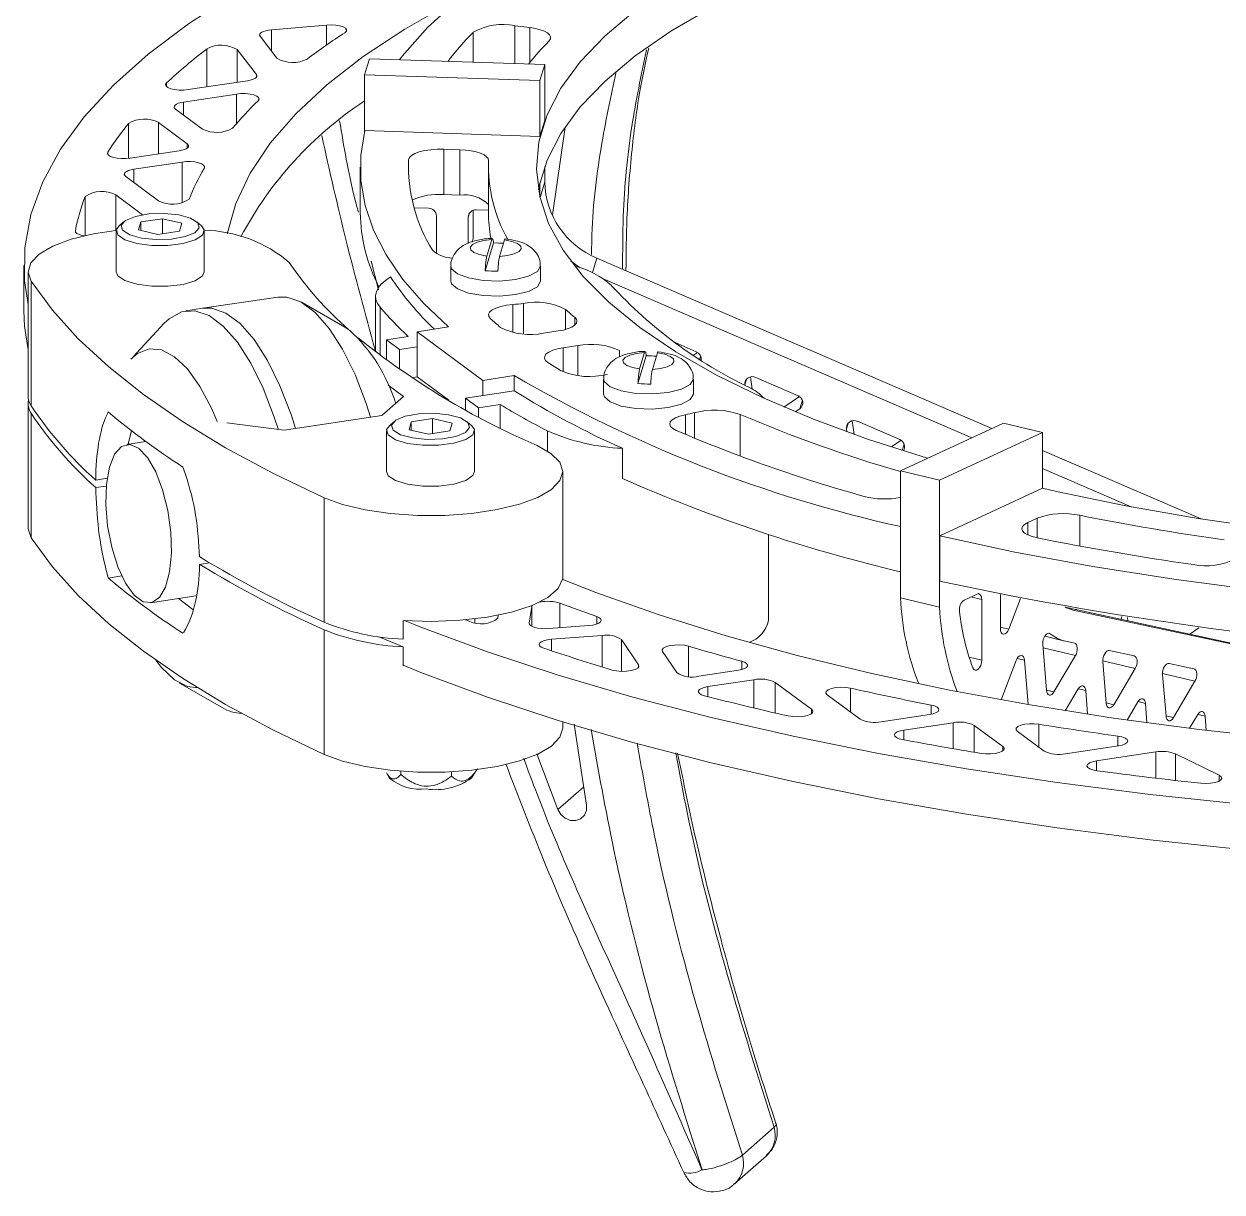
# Model space of a CAD drawing. Header units: millimetres. Extents: x 30 to 313, y 16 to 167.
# Drawn here: x 30.25 to 67.66, y 70.35 to 106.82 of the extents above; entities that cross this region are included whole.
import ezdxf

# ---------------------------------------------------------------- set-up
doc = ezdxf.new("R2010")
doc.units = ezdxf.units.MM

msp = doc.modelspace()

# ---------------------------------------------------------------- linework, layer by layer
at = {"color": 7, "linetype": 'Continuous', "lineweight": 15}
for p, q in [((39.703, 106.785), (37.985, 106.638)), ((46.051, 106.707), (45.583, 106.766)), ((37.626, 106.435), (38.154, 105.751)), ((36.912, 106.022), (37.515, 105.242)), ((40.89, 105.237), (41.039, 105.735)), ((41.039, 105.735), (46.512, 105.552)), ((46.362, 105.054), (46.512, 105.552)), ((46.512, 105.552), (46.512, 103.807)), ((40.89, 103.465), (40.89, 105.237)), ((40.89, 105.237), (46.362, 105.054)), ((37.236, 105.049), (35.381, 104.77)), ((46.362, 105.054), (46.362, 103.31)), ((36.89, 104.631), (35.238, 104.383)), ((34.987, 104.162), (35.829, 103.54)), ((34.46, 103.741), (35.352, 103.082)), ((46.362, 103.31), (46.512, 103.807)), ((43.626, 103.401), (40.896, 103.493)), ((46.362, 103.31), (43.626, 103.401)), ((35.102, 102.862), (33.566, 102.631)), ((43.86, 102.891), (43.361, 102.908)), ((43.361, 101.494), (43.361, 102.908)), ((43.86, 101.477), (43.86, 102.891)), ((35.191, 102.509), (33.682, 102.282)), ((40.755, 102.344), (40.755, 100.93)), ((44.755, 102.344), (44.755, 100.93)), ((46.512, 102.372), (46.512, 101.886)), ((33.431, 102.062), (34.459, 101.303)), ((46.362, 101.863), (46.362, 101.412)), ((33.118, 101.483), (33.959, 100.861)), ((43.86, 101.477), (43.361, 101.494)), ((42.432, 101.084), (42.883, 101.069)), ((44.277, 100.115), (44.277, 101.003)), ((44.376, 101.019), (44.755, 101.007)), ((33.362, 100.64), (33.222, 100.517)), ((33.908, 100.64), (33.834, 100.395)), ((33.908, 100.64), (34.582, 100.741)), ((33.908, 100.377), (33.908, 100.64)), ((34.582, 100.741), (35.182, 100.597)), ((34.582, 100.273), (34.582, 100.741)), ((35.794, 100.517), (35.654, 100.64)), ((43.132, 99.647), (43.132, 100.825)), ((44.127, 99.967), (44.127, 100.792)), ((33.133, 100.355), (33.133, 99.082)), ((34.434, 100.251), (33.834, 100.395)), ((34.434, 100.251), (35.108, 100.352)), ((35.108, 100.352), (35.182, 100.597)), ((35.883, 99.082), (35.883, 100.355)), ((44.653, 99.117), (44.914, 99.982)), ((44.706, 99.575), (44.861, 100.089)), ((45.259, 100.076), (45.104, 99.562)), ((48.139, 99.511), (60.469, 94.189)), ((30.255, 99.28), (30.255, 97.866)), ((43.583, 99.26), (43.583, 98.788)), ((46.383, 98.788), (46.383, 99.26)), ((47.331, 99.412), (47.622, 99.205)), ((30.383, 99.082), (30.383, 95.193)), ((30.477, 98.79), (30.477, 94.9)), ((48.385, 98.842), (59.841, 93.898)), ((38.178, 98.294), (35.833, 97.942)), ((40.267, 97.357), (38.936, 98.124)), ((41.233, 98.317), (41.233, 96.585)), ((35.833, 97.942), (35.312, 97.863)), ((34.637, 97.477), (33.661, 96.429)), ((40.424, 97.254), (40.267, 97.357)), ((42.528, 97.212), (43.508, 97.359)), ((41.57, 96.962), (42.247, 97.064)), ((41.57, 96.332), (41.57, 96.962)), ((41.57, 96.962), (41.981, 96.658)), ((44.584, 95.693), (42.528, 97.212)), ((42.528, 97.212), (42.528, 95.798)), ((46.93, 97.234), (46.474, 97.165)), ((50.581, 96.872), (51.245, 96.585)), ((42.528, 96.741), (41.981, 96.658)), ((41.981, 96.039), (41.981, 96.658)), ((47.546, 96.778), (47.09, 96.709)), ((49.476, 96.049), (49.631, 96.563)), ((50.029, 96.55), (49.874, 96.036)), ((51.285, 96.564), (51.159, 96.478)), ((49.423, 95.591), (49.683, 96.456)), ((42.373, 95.775), (42.528, 95.798)), ((43.514, 95.07), (42.528, 95.798)), ((45.563, 95.84), (44.584, 95.693)), ((45.563, 95.84), (45.563, 95.369)), ((52.988, 95.423), (52.938, 95.801)), ((53.098, 95.785), (54.422, 95.214)), ((41.627, 95.542), (42.1, 95.193)), ((44.584, 95.693), (44.584, 95.221)), ((48.352, 95.734), (48.352, 95.262)), ((51.152, 95.262), (51.152, 95.734)), ((52.756, 95.546), (52.755, 95.55)), ((42.1, 95.193), (41.422, 94.593)), ((45.563, 95.369), (44.037, 95.139)), ((44.037, 95.139), (44.448, 94.835)), ((44.037, 95.139), (44.037, 94.774)), ((54.463, 95.192), (53.978, 94.86)), ((30.383, 94.957), (30.383, 91.068)), ((30.477, 90.776), (30.477, 94.665)), ((44.448, 94.835), (45.125, 94.937)), ((44.448, 94.835), (44.448, 94.552)), ((45.125, 94.937), (45.125, 94.203)), ((54.476, 94.807), (54.335, 94.71)), ((36.584, 94.364), (38.381, 94.136)), ((38.381, 94.136), (41.422, 94.593)), ((41.802, 94.402), (41.662, 94.278)), ((42.343, 94.399), (42.278, 94.153)), ((42.343, 94.399), (43.012, 94.503)), ((42.343, 94.138), (42.343, 94.399)), ((43.012, 94.503), (43.618, 94.361)), ((43.012, 94.032), (43.012, 94.503)), ((43.553, 94.116), (43.618, 94.361)), ((44.234, 94.278), (44.094, 94.402)), ((56.171, 94.007), (56.115, 94.43)), ((56.276, 94.414), (57.6, 93.843)), ((57.621, 92.869), (60.832, 94.358)), ((62.05, 94.066), (60.832, 94.358)), ((41.573, 94.116), (41.573, 92.843)), ((42.884, 94.012), (42.278, 94.153)), ((42.884, 94.012), (43.553, 94.116)), ((44.323, 92.843), (44.323, 94.116)), ((55.945, 94.088), (55.933, 94.179)), ((58.838, 92.577), (62.05, 94.066)), ((62.05, 94.066), (62.05, 92.322)), ((34.057, 93.781), (33.462, 93.692)), ((48.937, 93.571), (48.937, 92.628)), ((57.64, 93.821), (57.337, 93.613)), ((62.05, 93.507), (67.003, 91.369)), ((47.073, 89.472), (47.073, 92.843)), ((57.621, 88.907), (57.621, 92.869)), ((58.838, 92.577), (57.621, 92.869)), ((62.05, 92.945), (64.825, 91.747)), ((32.851, 92.634), (32.494, 92.58)), ((32.494, 92.344), (32.823, 92.394)), ((58.838, 88.615), (58.838, 92.577)), ((39.622, 92.03), (39.622, 88.14)), ((62.05, 92.322), (60.444, 91.577)), ((60.444, 91.577), (58.842, 90.835)), ((61.887, 91.39), (61.594, 91.254)), ((53.502, 88.191), (53.502, 90.884)), ((58.842, 90.835), (58.842, 89.421)), ((36.052, 89.992), (35.74, 89.945)), ((32.887, 89.522), (33.307, 89.585)), ((47.069, 89.473), (47.069, 89.486)), ((59.605, 88.832), (60.008, 89.018)), ((34.205, 88.748), (35.623, 88.961)), ((35.532, 88.542), (35.077, 88.879)), ((46.12, 88.664), (46.108, 88.636)), ((58.838, 88.615), (57.621, 88.907)), ((60.154, 86.954), (60.154, 88.85)), ((60.738, 87.946), (60.738, 89.008)), ((61.362, 88.882), (61.001, 87.928)), ((45.049, 88.264), (45.064, 88.363)), ((46.027, 88.116), (46.108, 88.636)), ((62.799, 88.596), (76.015, 85.754)), ((62.917, 88.59), (62.922, 88.57)), ((63.005, 88.522), (77.232, 85.462)), ((64.717, 88.184), (64.703, 88.289)), ((39.622, 84.016), (39.622, 87.905)), ((42.091, 87.609), (42.091, 88.198)), ((47.889, 88.039), (46.637, 87.944)), ((66.931, 87.962), (66.649, 87.768)), ((41.336, 87.688), (42.091, 87.373)), ((48.309, 87.729), (46.728, 87.609)), ((49.445, 86.809), (48.907, 87.603)), ((62.121, 87.705), (62.753, 87.553)), ((62.779, 87.548), (63.051, 87.489)), ((42.091, 87.373), (42.091, 86.784)), ((50.633, 86.57), (50.184, 87.231)), ((62.178, 86.015), (62.061, 87.456)), ((64.138, 87.255), (64.915, 87.088)), ((61.229, 86.944), (60.764, 85.718)), ((61.603, 85.57), (61.491, 86.955)), ((63.082, 87.099), (62.411, 85.965)), ((64.043, 85.614), (63.937, 86.915)), ((66.003, 86.854), (66.78, 86.687)), ((52.557, 86.64), (51.326, 86.455)), ((64.947, 86.698), (64.276, 85.564)), ((65.908, 85.213), (65.802, 86.514)), ((35.11, 86.241), (36.442, 85.475)), ((53.044, 86.347), (51.601, 86.13)), ((54.845, 85.422), (53.706, 86.264)), ((63.167, 86.058), (62.764, 85.378)), ((66.812, 86.297), (66.141, 85.163)), ((56.355, 85.117), (55.328, 85.876)), ((63.46, 85.269), (63.4, 86.008)), ((65.032, 85.657), (64.695, 85.088)), ((65.314, 85.002), (65.265, 85.607)), ((47.073, 84.829), (47.073, 85.029)), ((47.435, 84.954), (47.819, 82.433)), ((58.525, 85.26), (57.016, 85.033)), ((59.259, 85.005), (57.722, 84.774)), ((60.812, 84.262), (59.92, 84.921)), ((66.897, 85.256), (66.644, 84.829)), ((67.165, 84.766), (67.13, 85.206)), ((62.108, 84.115), (61.266, 84.737)), ((64.421, 84.28), (62.769, 84.031)), ((46.925, 82.291), (46.271, 84.036)), ((65.589, 84.09), (63.735, 83.811)), ((67.563, 83.364), (66.209, 84.031)), ((41.569, 83.434), (41.671, 83.277)), ((42.021, 83.489), (42.021, 83.386)), ((43.601, 83.471), (43.601, 83.333)), ((44.225, 83.277), (44.396, 83.542)), ((47.732, 83.003), (46.925, 82.291)), ((53.672, 72.373), (52.682, 71.5)), ((52.442, 70.607), (53.431, 71.48))]:
    msp.add_line(p, q, dxfattribs=at)
at = {"color": 8, "linetype": 'Continuous', "lineweight": 15}
for p, q in [((37.985, 105.97), (37.985, 106.638)), ((39.703, 106.165), (39.703, 106.785)), ((45.583, 105.583), (45.583, 106.766)), ((46.051, 105.624), (46.051, 106.707)), ((44.279, 105.626), (44.279, 106.558)), ((35.969, 104.858), (35.969, 106.047)), ((36.912, 105), (36.912, 106.022)), ((37.515, 105.159), (37.515, 105.242)), ((34.705, 104.866), (34.705, 104.978)), ((35.238, 103.977), (35.238, 104.383)), ((36.89, 103.708), (36.89, 104.631)), ((33.522, 102.625), (33.522, 103.716)), ((34.46, 102.765), (34.46, 103.741)), ((46.752, 100.856), (47.154, 103.601)), ((35.352, 102.945), (35.352, 103.082)), ((32.871, 102.748), (32.871, 102.817)), ((35.191, 101.232), (35.191, 102.509)), ((42.261, 102.107), (42.261, 102.582)), ((33.682, 101.877), (33.682, 102.282)), ((46.365, 101.398), (46.512, 101.886)), ((32.166, 100.214), (32.166, 101.435)), ((33.118, 100.376), (33.118, 101.483)), ((44.127, 100.792), (44.164, 100.914)), ((31.859, 100.344), (31.859, 100.366)), ((44.244, 100.008), (44.277, 100.115)), ((48.003, 99.058), (48.139, 99.511)), ((41.09, 99.413), (41.322, 98.52)), ((45.516, 97.19), (45.516, 98.06)), ((45.846, 97.144), (45.846, 98.096)), ((41.374, 97.977), (41.374, 96.478)), ((47.166, 97.283), (47.166, 97.905)), ((47.448, 97.414), (47.448, 97.661)), ((47.09, 95.955), (47.09, 96.709)), ((47.546, 95.84), (47.546, 96.778)), ((48.85, 96.425), (48.85, 96.625)), ((51.352, 96.354), (51.38, 96.449)), ((52.755, 95.55), (52.808, 95.725)), ((54.476, 94.807), (54.558, 95.078)), ((51.185, 93.888), (51.185, 94.684)), ((52.615, 93.327), (52.615, 94.63)), ((50.902, 94.007), (50.902, 94.618)), ((55.933, 94.179), (55.986, 94.354)), ((46.599, 94.114), (46.599, 93.483)), ((57.675, 93.505), (57.735, 93.706)), ((61.887, 90.774), (61.887, 91.39)), ((63.213, 90.52), (63.213, 91.481)), ((61.594, 90.865), (61.594, 91.254)), ((46.982, 87.97), (46.982, 88.738)), ((60.154, 88.85), (59.819, 88.931)), ((46.108, 88.016), (46.108, 88.636)), ((48.141, 88.086), (48.141, 88.316)), ((63.098, 88.532), (63.106, 88.557)), ((64.504, 88.229), (64.53, 88.317)), ((44.328, 88.123), (44.328, 88.247)), ((46.027, 88.098), (46.027, 88.116)), ((61.001, 87.928), (60.738, 87.991)), ((46.728, 87.248), (46.728, 87.609)), ((48.309, 86.744), (48.309, 87.729)), ((48.907, 86.607), (48.907, 87.603)), ((62.295, 87.78), (62.229, 87.796)), ((51.005, 86.445), (51.005, 87.392)), ((63.082, 87.099), (62.07, 87.342)), ((49.445, 86.736), (49.445, 86.809)), ((52.666, 86.662), (52.666, 86.921)), ((60.154, 86.954), (59.762, 87.048)), ((61.491, 86.955), (61.261, 87.01)), ((64.947, 86.698), (63.936, 86.94)), ((66.812, 86.297), (65.801, 86.539)), ((51.601, 85.821), (51.601, 86.13)), ((53.044, 85.463), (53.044, 86.347)), ((53.706, 85.308), (53.706, 86.264)), ((56.063, 85.332), (56.063, 86.083)), ((63.4, 86.008), (63.17, 86.063)), ((62.411, 85.965), (62.177, 86.021)), ((65.265, 85.607), (65.035, 85.662)), ((54.845, 85.285), (54.845, 85.422)), ((58.573, 85.268), (58.573, 85.556)), ((64.276, 85.564), (64.042, 85.62)), ((59.259, 84.192), (59.259, 85.005)), ((59.92, 84.08), (59.92, 84.921)), ((61.94, 84.239), (61.94, 84.956)), ((66.141, 85.163), (65.907, 85.219)), ((67.13, 85.206), (66.9, 85.261)), ((57.722, 84.469), (57.722, 84.774)), ((64.408, 84.278), (64.408, 84.585)), ((60.812, 84.125), (60.812, 84.262)), ((63.735, 83.507), (63.735, 83.811)), ((65.589, 83.272), (65.589, 84.09)), ((66.209, 83.2), (66.209, 84.031)), ((67.563, 83.177), (67.563, 83.364))]:
    msp.add_line(p, q, dxfattribs=at)
at = {"color": 7, "linetype": 'Continuous', "lineweight": 15, "flags": 128}
for points in [[(61.706, 114.459), (59.4, 113.98), (57.135, 113.438), (54.983, 112.847), (52.953, 112.209), (51.055, 111.528), (49.297, 110.807), (47.686, 110.048), (46.229, 109.256), (44.934, 108.432), (43.805, 107.582), (42.848, 106.709), (42.067, 105.817), (41.982, 105.703)], [(71.141, 112.465), (68.921, 112.189), (66.599, 111.84), (64.355, 111.438), (62.201, 110.984), (60.147, 110.482), (58.203, 109.933), (56.379, 109.34), (54.683, 108.706), (53.124, 108.035), (51.71, 107.328), (50.446, 106.591), (49.34, 105.826), (48.397, 105.037), (47.621, 104.228), (47.017, 103.403), (46.586, 102.566), (46.332, 101.721), (46.317, 101.637)], [(40.135, 109.499), (38.397, 108.641), (36.813, 107.75), (35.391, 106.829), (34.134, 105.882), (33.047, 104.912), (32.135, 103.922), (31.4, 102.915), (30.845, 101.896), (30.472, 100.868), (30.281, 99.835), (30.275, 98.799), (30.383, 98.058)], [(43.842, 107.613), (43.602, 107.487), (42.147, 106.659), (40.849, 105.803), (39.713, 104.922), (38.744, 104.019), (37.945, 103.097), (37.32, 102.161), (36.87, 101.214), (36.6, 100.267)], [(49.34, 107.24), (48.397, 106.451), (47.621, 105.642), (47.017, 104.817), (46.586, 103.98), (46.332, 103.135), (46.255, 102.287), (46.356, 101.438), (46.635, 100.594), (47.089, 99.758), (47.717, 98.935), (48.516, 98.129), (49.481, 97.343), (50.609, 96.582), (51.893, 95.848), (53.328, 95.146), (54.906, 94.48), (56.62, 93.851), (58.461, 93.264), (58.468, 93.262)], [(37.985, 106.638), (37.893, 106.626), (37.809, 106.609), (37.737, 106.587), (37.679, 106.561), (37.638, 106.531), (37.615, 106.5), (37.611, 106.467), (37.626, 106.435)], [(40.273, 106.548), (40.319, 106.593), (40.325, 106.64), (40.291, 106.687), (40.219, 106.728), (40.114, 106.76), (39.986, 106.782), (39.845, 106.79), (39.703, 106.785)], [(46.647, 106.291), (46.689, 106.353), (46.695, 106.417), (46.664, 106.479), (46.599, 106.539), (46.501, 106.594), (46.373, 106.641), (46.222, 106.679), (46.051, 106.707)], [(37.236, 105.049), (37.312, 105.063), (37.38, 105.082), (37.437, 105.104), (37.481, 105.129), (37.512, 105.156), (37.528, 105.185), (37.529, 105.214), (37.515, 105.242)], [(35.381, 104.77), (35.241, 104.757), (35.096, 104.758), (34.957, 104.772), (34.837, 104.799), (34.745, 104.837), (34.69, 104.882), (34.676, 104.93), (34.705, 104.978)], [(35.238, 104.383), (35.153, 104.367), (35.079, 104.345), (35.019, 104.319), (34.976, 104.29), (34.95, 104.258), (34.943, 104.226), (34.956, 104.193), (34.987, 104.162)], [(37.568, 104.425), (37.595, 104.473), (37.58, 104.521), (37.524, 104.565), (37.432, 104.603), (37.312, 104.63), (37.174, 104.644), (37.029, 104.644), (36.89, 104.631)], [(40.896, 103.493), (40.769, 102.713), (40.773, 101.932), (40.907, 101.153), (41.172, 100.377), (41.565, 99.608), (42.087, 98.847), (42.735, 98.096), (43.508, 97.359)], [(35.102, 102.862), (35.187, 102.878), (35.261, 102.899), (35.32, 102.925), (35.364, 102.954), (35.389, 102.986), (35.396, 103.019), (35.383, 103.051), (35.352, 103.082)], [(42.261, 102.582), (42.286, 102.65), (42.352, 102.715), (42.457, 102.775), (42.597, 102.825), (42.764, 102.865), (42.953, 102.893), (43.155, 102.908), (43.361, 102.908)], [(43.86, 102.891), (44.042, 102.879), (44.215, 102.856), (44.372, 102.823), (44.507, 102.781), (44.617, 102.731), (44.698, 102.675), (44.746, 102.616), (44.76, 102.554)], [(32.871, 102.817), (32.861, 102.772), (32.889, 102.727), (32.952, 102.686), (33.046, 102.653), (33.164, 102.629), (33.296, 102.617), (33.434, 102.618), (33.566, 102.631)], [(35.887, 102.325), (35.895, 102.371), (35.865, 102.415), (35.801, 102.455), (35.707, 102.488), (35.589, 102.511), (35.458, 102.523), (35.321, 102.522), (35.191, 102.509)], [(33.431, 102.062), (33.4, 102.093), (33.387, 102.125), (33.394, 102.158), (33.42, 102.189), (33.463, 102.219), (33.523, 102.245), (33.597, 102.266), (33.682, 102.282)], [(33.289, 100.537), (33.335, 100.378), (33.56, 100.238), (33.929, 100.136), (34.386, 100.09), (34.862, 100.105), (35.284, 100.18), (35.587, 100.303), (35.727, 100.455), (35.681, 100.614), (35.456, 100.755), (35.088, 100.856), (34.63, 100.902), (34.155, 100.887), (33.733, 100.812), (33.429, 100.689), (33.289, 100.537)], [(33.118, 100.376), (32.429, 100.269), (31.733, 100.099), (31.159, 99.885), (30.732, 99.635), (30.469, 99.361), (30.383, 99.075), (30.477, 98.79)], [(31.859, 100.366), (31.867, 100.323), (31.908, 100.282), (31.978, 100.247), (32.073, 100.218), (32.133, 100.206)], [(33.222, 100.517), (33.14, 100.4), (33.183, 100.233), (33.405, 100.081), (33.775, 99.967), (34.245, 99.905), (34.751, 99.903), (35.223, 99.963), (35.599, 100.076), (35.828, 100.226), (35.878, 100.393), (35.794, 100.517)], [(44.861, 100.089), (44.612, 100.062), (44.402, 100.009), (44.255, 99.936), (44.187, 99.852), (44.204, 99.765), (44.304, 99.684), (44.478, 99.618), (44.706, 99.575)], [(45.104, 99.562), (45.354, 99.589), (45.563, 99.642), (45.71, 99.714), (45.779, 99.799), (45.762, 99.886), (45.661, 99.967), (45.487, 100.032), (45.259, 100.076)], [(30.477, 98.79), (31.144, 97.883), (31.952, 96.989), (32.9, 96.11), (33.984, 95.249), (35.202, 94.409), (36.55, 93.59), (38.025, 92.796), (39.622, 92.03)], [(33.133, 99.082), (33.183, 98.96), (33.405, 98.808), (33.775, 98.694), (34.245, 98.632), (34.751, 98.631), (35.223, 98.69), (35.599, 98.803), (35.828, 98.953), (35.883, 99.082)], [(41.699, 98.921), (41.539, 98.811), (41.411, 98.697), (41.317, 98.58), (41.257, 98.46), (41.233, 98.338), (41.245, 98.216), (41.292, 98.096), (41.374, 97.977)], [(43.583, 98.788), (43.605, 98.706), (43.787, 98.546), (44.131, 98.418), (44.589, 98.34), (45.101, 98.323), (45.597, 98.369), (46.01, 98.471), (46.284, 98.616), (46.383, 98.785), (46.383, 98.788)], [(41.075, 94.541), (40.937, 94.975), (40.591, 95.876), (40.203, 96.664), (39.783, 97.317), (39.344, 97.815), (38.899, 98.144), (38.46, 98.295), (38.178, 98.294)], [(44.817, 97.619), (44.764, 97.687), (44.756, 97.757), (44.791, 97.827), (44.87, 97.892), (44.987, 97.95), (45.139, 97.999), (45.318, 98.036), (45.516, 98.06)], [(30.255, 97.866), (30.275, 97.385), (30.383, 96.644)], [(34.637, 97.477), (34.786, 97.618), (35.174, 97.832), (35.594, 97.864), (36.033, 97.714), (36.479, 97.384), (36.918, 96.886), (37.337, 96.233), (37.726, 95.445), (38.071, 94.545), (38.188, 94.18)], [(35.833, 97.942), (36.115, 97.943), (36.554, 97.792), (37, 97.463), (37.439, 96.964), (37.859, 96.312), (38.247, 95.524), (38.592, 94.623), (38.708, 94.265)], [(38.731, 94.189), (38.592, 94.623), (38.247, 95.524), (37.859, 96.312), (37.439, 96.964), (37, 97.463), (36.554, 97.792), (36.115, 97.943), (35.833, 97.942)], [(47.448, 97.661), (47.501, 97.6), (47.519, 97.537), (47.5, 97.474), (47.446, 97.413), (47.358, 97.356), (47.24, 97.307), (47.095, 97.265), (46.93, 97.234)], [(33.59, 96.354), (33.796, 96.533), (34.16, 96.679), (34.55, 96.645), (34.954, 96.432), (35.358, 96.048), (35.748, 95.504), (36.112, 94.821), (36.29, 94.408)], [(46.609, 96.255), (46.536, 96.318), (46.503, 96.384), (46.511, 96.451), (46.558, 96.517), (46.644, 96.577), (46.765, 96.631), (46.916, 96.676), (47.09, 96.709)], [(49.631, 96.563), (49.381, 96.536), (49.172, 96.483), (49.025, 96.411), (48.956, 96.326), (48.973, 96.239), (49.074, 96.158), (49.248, 96.093), (49.476, 96.049)], [(49.874, 96.036), (50.123, 96.063), (50.333, 96.116), (50.48, 96.188), (50.548, 96.273), (50.531, 96.36), (50.43, 96.441), (50.257, 96.507), (50.029, 96.55)], [(48.352, 95.262), (48.374, 95.18), (48.556, 95.02), (48.9, 94.892), (49.359, 94.815), (49.871, 94.797), (50.367, 94.843), (50.78, 94.945), (51.054, 95.091), (51.152, 95.259), (51.152, 95.262)], [(41.728, 94.293), (41.78, 94.134), (42.01, 93.995), (42.382, 93.895), (42.841, 93.85), (43.316, 93.868), (43.735, 93.944), (44.035, 94.069), (44.168, 94.222), (44.116, 94.38), (43.886, 94.52), (43.513, 94.619), (43.055, 94.664), (42.579, 94.647), (42.16, 94.57), (41.861, 94.446), (41.728, 94.293)], [(41.662, 94.278), (41.578, 94.156), (41.627, 93.988), (41.855, 93.838), (42.23, 93.725), (42.702, 93.665), (43.208, 93.666), (43.678, 93.727), (44.05, 93.842), (44.272, 93.993), (44.316, 94.161), (44.234, 94.278)], [(50.619, 94.128), (50.509, 94.188), (50.439, 94.254), (50.413, 94.324), (50.431, 94.394), (50.492, 94.461), (50.594, 94.523), (50.733, 94.576), (50.902, 94.618)], [(33.511, 93.699), (33.522, 93.755), (33.611, 94.117)], [(33.834, 93.577), (33.556, 93.694), (33.3, 93.628), (33.083, 93.384), (32.921, 92.979), (32.828, 92.443), (32.808, 91.817), (32.865, 91.146), (32.994, 90.481), (33.185, 89.871), (33.424, 89.361), (33.694, 88.988), (33.974, 88.781), (34.243, 88.755), (34.482, 88.912), (34.673, 89.24), (34.802, 89.715), (34.859, 90.301), (34.84, 90.956), (34.746, 91.63), (34.585, 92.273), (34.368, 92.839), (34.111, 93.284), (33.834, 93.577)], [(39.622, 92.03), (40.202, 91.817), (40.902, 91.649), (41.692, 91.533), (42.536, 91.475), (43.399, 91.476), (44.241, 91.537), (45.027, 91.656), (45.723, 91.826), (46.297, 92.04), (46.724, 92.29), (46.987, 92.564), (47.073, 92.85), (46.979, 93.135), (46.708, 93.408), (46.274, 93.657)], [(41.573, 92.843), (41.627, 92.715), (41.855, 92.565), (42.23, 92.452), (42.702, 92.392), (43.208, 92.393), (43.678, 92.455), (44.05, 92.569), (44.272, 92.72), (44.323, 92.843)], [(62.05, 92.325), (62.488, 92.226), (64.655, 91.779), (66.91, 91.384), (69.243, 91.042)], [(30.477, 90.776), (30.383, 91.061), (30.383, 91.068)], [(61.891, 90.774), (61.726, 90.815), (61.59, 90.867), (61.489, 90.927), (61.426, 90.992), (61.406, 91.061), (61.428, 91.129), (61.492, 91.194), (61.594, 91.254)], [(39.622, 84.016), (38.025, 84.783), (36.55, 85.576), (35.202, 86.395), (33.984, 87.235), (32.9, 88.096), (31.952, 88.975), (31.144, 89.869), (30.477, 90.776)], [(58.842, 90.835), (61.186, 90.331), (63.625, 89.881), (66.149, 89.485), (68.745, 89.146)], [(42.091, 88.198), (42.981, 88.168), (43.87, 88.203), (44.715, 88.301), (45.477, 88.457), (46.12, 88.664), (46.614, 88.913), (46.936, 89.191), (47.069, 89.486)], [(47.073, 89.472), (48.108, 89.068), (50.081, 88.369), (52.18, 87.713), (54.397, 87.102), (56.724, 86.537), (59.152, 86.022), (61.671, 85.559), (64.272, 85.148), (66.944, 84.792), (69.678, 84.493), (72.462, 84.25), (75.286, 84.066), (78.139, 83.941)], [(60.008, 89.018), (60.037, 89.027), (60.064, 89.026), (60.089, 89.016), (60.111, 88.997), (60.13, 88.97), (60.143, 88.935), (60.151, 88.895), (60.154, 88.85)], [(48.141, 88.316), (48.218, 88.281), (48.265, 88.24), (48.278, 88.196), (48.257, 88.153), (48.202, 88.113), (48.119, 88.079), (48.012, 88.054), (47.889, 88.039)], [(62.758, 88.619), (62.802, 88.595), (63.005, 88.522)], [(42.13, 88.196), (42.647, 87.988), (44.721, 87.217), (46.928, 86.488), (49.261, 85.804), (51.711, 85.167), (54.27, 84.58), (56.929, 84.044), (59.678, 83.562), (62.508, 83.134), (65.409, 82.763), (68.37, 82.45), (71.382, 82.196), (74.434, 82.001), (77.515, 81.868)], [(44.171, 88.163), (44.049, 88.211), (44.033, 88.217)], [(46.637, 87.944), (46.523, 87.94), (46.409, 87.945), (46.301, 87.958), (46.205, 87.979), (46.126, 88.007), (46.068, 88.041), (46.035, 88.077), (46.027, 88.116)], [(60.738, 87.946), (60.745, 87.877), (60.766, 87.821), (60.798, 87.784), (60.838, 87.769), (60.883, 87.778), (60.928, 87.81), (60.969, 87.862), (61.001, 87.928)], [(46.483, 87.33), (46.403, 87.365), (46.354, 87.406), (46.339, 87.45), (46.359, 87.494), (46.412, 87.534), (46.496, 87.568), (46.604, 87.594), (46.728, 87.609)], [(62.295, 87.78), (62.258, 87.797), (62.216, 87.792), (62.173, 87.767), (62.133, 87.723), (62.1, 87.665), (62.075, 87.597), (62.062, 87.525), (62.061, 87.456)], [(51.005, 87.392), (50.873, 87.42), (50.721, 87.433), (50.564, 87.43), (50.418, 87.411), (50.297, 87.378), (50.213, 87.334), (50.174, 87.283), (50.184, 87.231)], [(63.051, 87.489), (63.083, 87.473), (63.11, 87.442), (63.129, 87.397), (63.139, 87.342), (63.139, 87.281), (63.129, 87.217), (63.109, 87.155), (63.082, 87.099)], [(64.138, 87.255), (64.102, 87.254), (64.063, 87.237), (64.027, 87.204), (63.994, 87.159), (63.966, 87.103), (63.947, 87.041), (63.937, 86.977), (63.937, 86.915)], [(34.954, 86.344), (34.55, 86.729), (34.371, 86.956)], [(42.091, 86.797), (42.647, 86.574), (44.721, 85.803), (46.928, 85.074), (49.261, 84.39), (51.711, 83.753), (54.27, 83.166), (56.929, 82.63), (59.678, 82.147), (62.508, 81.72), (65.409, 81.349), (68.37, 81.036), (71.382, 80.782), (74.434, 80.587), (77.415, 80.457)], [(48.623, 86.649), (48.755, 86.62), (48.907, 86.607), (49.064, 86.61), (49.21, 86.629), (49.332, 86.662), (49.416, 86.706), (49.455, 86.757), (49.445, 86.809)], [(52.666, 86.921), (52.754, 86.891), (52.815, 86.854), (52.847, 86.813), (52.847, 86.77), (52.815, 86.729), (52.753, 86.692), (52.665, 86.662), (52.557, 86.64)], [(59.879, 86.716), (59.909, 86.668), (59.949, 86.643), (59.995, 86.645), (60.044, 86.674), (60.088, 86.725), (60.123, 86.794), (60.146, 86.873), (60.154, 86.954)], [(61.229, 86.944), (61.259, 87.008), (61.297, 87.058), (61.34, 87.091), (61.383, 87.104), (61.423, 87.095), (61.456, 87.065), (61.479, 87.017), (61.491, 86.955)], [(64.915, 87.088), (64.948, 87.072), (64.975, 87.041), (64.994, 86.996), (65.004, 86.941), (65.003, 86.88), (64.993, 86.816), (64.974, 86.754), (64.947, 86.698)], [(66.003, 86.854), (65.966, 86.853), (65.928, 86.836), (65.891, 86.803), (65.858, 86.757), (65.831, 86.702), (65.812, 86.64), (65.802, 86.576), (65.802, 86.514)], [(66.812, 86.297), (66.839, 86.353), (66.858, 86.415), (66.868, 86.479), (66.869, 86.54), (66.859, 86.595), (66.84, 86.64), (66.813, 86.671), (66.78, 86.687)], [(35.684, 86.091), (35.358, 86.131), (34.954, 86.344)], [(51.5, 85.847), (51.409, 85.877), (51.345, 85.914), (51.311, 85.955), (51.31, 85.998), (51.341, 86.04), (51.403, 86.077), (51.491, 86.108), (51.601, 86.13)], [(56.063, 86.083), (55.917, 86.105), (55.757, 86.111), (55.599, 86.099), (55.461, 86.072), (55.356, 86.031), (55.296, 85.981), (55.286, 85.928), (55.328, 85.876)], [(63.167, 86.058), (63.2, 86.104), (63.237, 86.137), (63.275, 86.154), (63.312, 86.155), (63.345, 86.139), (63.371, 86.108), (63.39, 86.063), (63.4, 86.008)], [(62.178, 86.015), (62.188, 85.96), (62.206, 85.915), (62.233, 85.884), (62.266, 85.868), (62.303, 85.869), (62.341, 85.886), (62.378, 85.919), (62.411, 85.965)], [(65.032, 85.657), (65.065, 85.703), (65.102, 85.735), (65.14, 85.753), (65.177, 85.754), (65.209, 85.738), (65.236, 85.707), (65.255, 85.662), (65.265, 85.607)], [(54.108, 85.215), (54.255, 85.193), (54.415, 85.187), (54.572, 85.198), (54.711, 85.226), (54.816, 85.267), (54.877, 85.316), (54.887, 85.37), (54.845, 85.422)], [(58.573, 85.556), (58.68, 85.528), (58.76, 85.491), (58.808, 85.448), (58.819, 85.403), (58.793, 85.358), (58.732, 85.318), (58.641, 85.284), (58.525, 85.26)], [(64.276, 85.564), (64.243, 85.518), (64.206, 85.485), (64.168, 85.468), (64.131, 85.467), (64.098, 85.483), (64.071, 85.514), (64.052, 85.559), (64.043, 85.614)], [(66.897, 85.256), (66.93, 85.302), (66.967, 85.334), (67.005, 85.352), (67.041, 85.353), (67.074, 85.337), (67.101, 85.305), (67.12, 85.261), (67.13, 85.206)], [(61.266, 84.737), (61.225, 84.786), (61.231, 84.837), (61.281, 84.884), (61.373, 84.925), (61.497, 84.954), (61.642, 84.97), (61.794, 84.97), (61.94, 84.956)], [(65.908, 85.213), (65.917, 85.158), (65.936, 85.113), (65.963, 85.082), (65.996, 85.066), (66.033, 85.067), (66.071, 85.084), (66.108, 85.117), (66.141, 85.163)], [(47.073, 84.829), (46.987, 84.55), (46.724, 84.276), (46.297, 84.026), (45.723, 83.812), (45.027, 83.642), (44.241, 83.523), (43.399, 83.462), (42.536, 83.461), (41.692, 83.519), (40.902, 83.635), (40.202, 83.803), (39.622, 84.016)], [(57.682, 84.477), (57.573, 84.504), (57.49, 84.541), (57.441, 84.584), (57.428, 84.629), (57.453, 84.674), (57.514, 84.715), (57.606, 84.749), (57.722, 84.774)], [(64.408, 84.585), (64.532, 84.561), (64.63, 84.525), (64.693, 84.482), (64.716, 84.434), (64.697, 84.386), (64.638, 84.342), (64.543, 84.306), (64.421, 84.28)], [(60.134, 84.044), (60.28, 84.029), (60.433, 84.029), (60.578, 84.044), (60.703, 84.073), (60.796, 84.114), (60.847, 84.162), (60.853, 84.213), (60.812, 84.262)], [(63.735, 83.811), (63.612, 83.785), (63.517, 83.748), (63.459, 83.703), (63.44, 83.655), (63.465, 83.608), (63.529, 83.564), (63.628, 83.529), (63.754, 83.504)], [(66.994, 83.112), (67.147, 83.104), (67.299, 83.112), (67.438, 83.135), (67.548, 83.171), (67.621, 83.216), (67.649, 83.267), (67.629, 83.318), (67.563, 83.364)], [(47.819, 82.433), (47.814, 82.264), (47.749, 82.115), (47.634, 82.006), (47.483, 81.951), (47.316, 81.956), (47.153, 82.021), (47.017, 82.138), (46.925, 82.291)]]:
    msp.add_lwpolyline(points, dxfattribs=at)
at = {"color": 8, "linetype": 'Continuous', "lineweight": 15, "flags": 128}
for points in [[(43.583, 99.259), (43.605, 99.177), (43.787, 99.017), (44.131, 98.889), (44.589, 98.812), (45.101, 98.795), (45.597, 98.84), (46.01, 98.943), (46.284, 99.088), (46.383, 99.256), (46.383, 99.261)], [(48.352, 95.733), (48.374, 95.652), (48.556, 95.491), (48.9, 95.364), (49.359, 95.286), (49.871, 95.269), (50.367, 95.315), (50.78, 95.417), (51.054, 95.562), (51.152, 95.73), (51.152, 95.735)]]:
    msp.add_lwpolyline(points, dxfattribs=at)
at = {"color": 7, "linetype": 'Continuous', "lineweight": 15}
for centre, radius, start, end in [((45.21, 104.908), 1.896, 78.6677, 119.4335), ((51.575, 89.1), 20.789, 122.935, 126.8944), ((50.79, 100.092), 9.177, 135.1974, 142.7011), ((52.935, 100.076), 8.841, 135.3327, 141.5943), ((46.269, 92.581), 16.953, 127.4127, 133.0105), ((36.418, 105.19), 0.968, 59.3323, 117.6603), ((38.648, 106.586), 0.97, 239.3703, 297.4773), ((45.785, 95.974), 11.787, 134.1933, 139.9171), ((47.216, 94.779), 11.529, 123.2761, 152.1165), ((41.121, 97.53), 9.799, 140.8509, 147.3438), ((34.014, 102.872), 0.977, 62.8062, 120.2484), ((36.276, 104.413), 0.981, 242.8911, 300.0004), ((47.284, 102.395), 5.026, 177.8682, 211.6779), ((49.424, 102.387), 4.667, 177.9521, 209.4958), ((41.956, 98.756), 7.041, 149.5382, 158.385), ((49.137, 101.939), 2.625, 181.1656, 247.6734), ((38.052, 99.165), 6.308, 158.9063, 169.029), ((32.681, 100.689), 0.906, 61.1172, 124.5831), ((43.191, 99.61), 1.891, 84.8479, 115.6369), ((44.02, 100.464), 1.025, 44.2502, 98.9958), ((34.896, 102.098), 0.908, 241.1652, 304.4715), ((42.88, 100.817), 0.252, 1.8635, 89.2369), ((44.36, 100.787), 0.233, 86.1765, 178.6846), ((45.898, 100.985), 5.143, 180.6081, 207.514), ((49.043, 100.933), 4.288, 180.0417, 190.6497), ((35.807, 96.164), 4.215, 49.601, 88.9953), ((44.983, 96.072), 3.91, 86.3991, 91.0135), ((43.653, 100.476), 0.968, 228.0819, 268.729), ((47.384, 105.329), 10.663, 213.9488, 229.0812), ((44.982, 102.985), 3.883, 265.1456, 271.0244), ((46.842, 96.72), 2.61, 47.8955, 76.5555), ((49.6, 104.166), 9.483, 213.5815, 226.4505), ((59.025, 108.259), 14.179, 222.6234, 244.432), ((45.042, 103.928), 5.887, 274.6199, 277.8434), ((46.238, 96.147), 1.987, 62.1575, 101.3766), ((49.713, 105.081), 10.954, 220.4265, 227.0387), ((55.332, 107.077), 12.281, 228.3219, 230.0615), ((36.97, 93.494), 5.106, 17.1224, 47.432), ((53.529, 107.389), 13.09, 228.2776, 230.1094), ((46.061, 99.165), 2.042, 243, 281.6615), ((55.788, 115.759), 24.064, 231.1235, 246.7097), ((47.955, 94.634), 2.183, 65.7973, 100.7815), ((51.155, 96.361), 0.241, 351.9758, 68.2471), ((57.586, 112.905), 19.943, 236.6017, 237.9852), ((49.753, 92.546), 3.91, 86.3991, 91.0135), ((66.677, 132.085), 41.946, 239.7776, 257.537), ((47.915, 98.099), 2.288, 246.824, 283.9822), ((52.993, 95.572), 0.238, 63.7008, 185.1979), ((49.752, 99.46), 3.883, 265.1456, 271.0244), ((52.291, 94.16), 1.445, 42.2674, 64.8429), ((30.906, 95.2), 0.523, 180.7926, 214.958), ((30.883, 94.956), 0.499, 166.184, 215.644), ((60.054, 118.499), 27.295, 237.9327, 245.9631), ((54.341, 94.996), 0.232, 305.5714, 69.5657), ((40.674, 101.725), 12.27, 213.7962, 228.1906), ((40.674, 101.49), 12.27, 213.7962, 228.1906), ((46.762, 111.039), 21.43, 229.6494, 237.4059), ((58.584, 117.328), 26.125, 238.9901, 242.6936), ((50.132, 98.536), 3.993, 281.1146, 285.291), ((51.81, 92.284), 2.48, 71.0687, 104.6056), ((69.732, 134.7), 43.572, 246.8687, 253.8616), ((56.17, 94.2), 0.238, 63.7008, 185.1979), ((49.196, 99.983), 6.417, 246.135, 267.6869), ((69.102, 137.406), 47.059, 246.8742, 254.4428), ((57.514, 93.622), 0.236, 326.9016, 68.7055), ((69.303, 138.921), 50.575, 246.2524, 256.6486), ((57.134, 94.644), 2.655, 255.7547, 280.5646), ((62.712, 89.09), 2.443, 78.153, 109.7186), ((79.569, 173.677), 83.807, 258.74564, 261.87475), ((79.355, 178.338), 89.289, 258.72046, 261.88845), ((54.169, 120.536), 35.511, 238.7381, 245.8187), ((54.169, 120.3), 35.511, 238.7381, 245.8187), ((67.158, 91.904), 2.002, 258.448, 297.6607), ((46.762, 105.854), 21.43, 229.6494, 237.4059), ((82.852, 202.418), 115.52, 258.00393, 276.01802), ((46.602, 87.517), 1.278, 72.7265, 100.7069), ((65.755, 138.56), 53.242, 249.3531, 250.6802), ((65.847, 89.242), 8.233, 182.3313, 201.5462), ((59.816, 88.542), 0.358, 125.9446, 188.5239), ((67.383, 89.014), 8.553, 182.6733, 200.8007), ((66.563, 89.226), 7.14, 185.9243, 200.5834), ((42.423, 95.15), 7.548, 248.2197, 267.4781), ((42.423, 94.914), 7.548, 248.2197, 267.4781), ((44.526, 88.948), 0.861, 245.678, 307.3766), ((52.566, 88.413), 0.962, 289.8013, 346.6899), ((48.454, 86.937), 0.805, 55.8098, 100.4312), ((63.034, 88.698), 1.178, 231.1789, 257.5138), ((67.835, 150.724), 66.893, 251.38567, 253.30934), ((71.225, 155.583), 71.126, 253.48323, 254.87433), ((51.114, 87.32), 0.891, 237.346, 283.7889), ((53.249, 85.311), 1.057, 64.4222, 101.1989), ((76.334, 176.389), 92.554, 257.34843, 258.93614), ((73.565, 171.307), 88.263, 255.52245, 257.26478), ((37.095, 86.558), 1.265, 238.8966, 268.2087), ((56.811, 86.07), 1.057, 244.4222, 281.1989), ((59.464, 83.968), 1.057, 64.4222, 101.1989), ((79.828, 195.836), 112.314, 260.83567, 262.10883), ((78.119, 193.16), 110.588, 259.35042, 260.64054), ((62.564, 85.068), 1.057, 244.4222, 281.1989), ((65.792, 82.923), 1.184, 69.3704, 99.8409), ((80.961, 212.222), 129.863, 262.38569, 263.82584), ((42.636, 84.419), 1.495, 229.8071, 276.9819), ((43.106, 84.816), 1.903, 261.2916, 306.0222), ((51.425, 71.048), 0.00319, 200.5375, 299.2532)]:
    msp.add_arc(centre, radius, start, end, dxfattribs=at)
at = {"color": 8, "linetype": 'Continuous', "lineweight": 15}
for centre, radius, start, end in [((52.838, 72.118), 0.872, 312.9018, 17.009), ((51.848, 71.245), 0.872, 313.0124, 17.0062), ((51.034, 71.708), 0.766, 256.6453, 300.3739)]:
    msp.add_arc(centre, radius, start, end, dxfattribs=at)
for points, knots in [([(48.945, 99.163), (48.945, 99.716), (48.946, 101.216), (49.166, 103.52), (49.525, 105.22), (49.694, 106.016)], [0, 0, 0, 0, 0.237071, 0.642423, 1, 1, 1, 1]), ([(48.744, 105.331), (48.574, 104.542), (48.204, 102.817), (47.986, 100.891), (47.976, 99.765), (47.975, 99.619)], [0, 0, 0, 0, 0.4233421, 0.9255571, 1, 1, 1, 1]), ([(40.108, 103.795), (40.242, 102.996), (40.402, 102.041), (40.653, 101.095), (40.694, 100.94)], [0, 0, 0, 0, 0.835446, 1, 1, 1, 1]), ([(51.426, 71.045), (50.929, 72.618), (49.886, 75.921), (48.729, 80.513), (48.185, 83.532), (47.958, 84.788)], [0, 0, 0, 0, 0.346576, 0.727897, 1, 1, 1, 1]), ([(49.397, 84.366), (49.57, 83.4), (50.058, 80.677), (51.139, 76.375), (52.183, 73.075), (52.682, 71.5)], [0, 0, 0, 0, 0.223429, 0.629442, 1, 1, 1, 1]), ([(45.856, 83.893), (45.973, 83.575), (46.831, 81.235), (48.802, 76.986), (50.549, 73.027), (51.422, 71.047)], [0, 0, 0, 0, 0.073071, 0.536485, 1, 1, 1, 1]), ([(53.672, 72.373), (53.174, 73.948), (52.14, 77.222), (51.143, 81.132), (50.717, 83.463), (50.607, 84.064)], [0, 0, 0, 0, 0.40748, 0.847082, 1, 1, 1, 1])]:
    msp.add_open_spline(points, degree=3, knots=knots, dxfattribs=at)
at = {"color": 7, "linetype": 'Continuous', "lineweight": 15}
for points, knots in [([(49.048, 99.118), (49.053, 99.666), (49.065, 100.936), (49.218, 102.846), (49.44, 104.619), (49.668, 105.656), (49.758, 106.063)], [0, 0, 0, 0, 0.231917, 0.537302, 0.818656, 1, 1, 1, 1]), ([(39.551, 103.334), (39.797, 102.239), (40.301, 100), (40.909, 97.774), (41.22, 96.636)], [0, 0, 0, 0, 0.488582, 1, 1, 1, 1]), ([(44.881, 100.124), (44.872, 100.124), (44.716, 100.123), (44.404, 100.078), (44.063, 99.97), (43.801, 99.792), (43.644, 99.572), (43.57, 99.376), (43.588, 99.273), (43.59, 99.259)], [0, 0, 0, 0, 0.013511, 0.247414, 0.50439, 0.670218, 0.82426, 0.975197, 1, 1, 1, 1]), ([(44.861, 100.089), (44.866, 100.105), (44.873, 100.127), (44.879, 100.119), (44.881, 100.117)], [0, 0, 0, 0, 0.724608, 1, 1, 1, 1]), ([(44.895, 100.105), (44.901, 100.082), (44.908, 100.052), (44.913, 99.995), (44.914, 99.982)], [0, 0, 0, 0, 0.760223, 1, 1, 1, 1]), ([(45.279, 100.104), (45.277, 100.106), (45.271, 100.114), (45.264, 100.092), (45.259, 100.076)], [0, 0, 0, 0, 0.282125, 1, 1, 1, 1]), ([(46.37, 99.262), (46.373, 99.3), (46.382, 99.425), (46.296, 99.617), (46.145, 99.804), (45.933, 99.947), (45.658, 100.057), (45.411, 100.089), (45.28, 100.107)], [0, 0, 0, 0, 0.072023, 0.233742, 0.381559, 0.54428, 0.757329, 1, 1, 1, 1]), ([(44.653, 99.117), (44.655, 99.138), (44.659, 99.226), (44.671, 99.372), (44.689, 99.507), (44.701, 99.555), (44.706, 99.575)], [0, 0, 0, 0, 0.102311, 0.426695, 0.763526, 1, 1, 1, 1]), ([(45.104, 99.562), (45.099, 99.542), (45.087, 99.494), (45.069, 99.358), (45.057, 99.212), (45.053, 99.124), (45.051, 99.103)], [0, 0, 0, 0, 0.236474, 0.573305, 0.897689, 1, 1, 1, 1]), ([(49.651, 96.598), (49.642, 96.598), (49.486, 96.598), (49.174, 96.552), (48.833, 96.444), (48.57, 96.266), (48.414, 96.046), (48.34, 95.85), (48.358, 95.747), (48.36, 95.733)], [0, 0, 0, 0, 0.013511, 0.247414, 0.50439, 0.670218, 0.82426, 0.975197, 1, 1, 1, 1]), ([(49.631, 96.563), (49.636, 96.579), (49.643, 96.602), (49.649, 96.594), (49.651, 96.591)], [0, 0, 0, 0, 0.724608, 1, 1, 1, 1]), ([(49.665, 96.58), (49.67, 96.557), (49.678, 96.526), (49.682, 96.47), (49.683, 96.456)], [0, 0, 0, 0, 0.760223, 1, 1, 1, 1]), ([(50.049, 96.578), (50.047, 96.58), (50.041, 96.588), (50.034, 96.566), (50.029, 96.55)], [0, 0, 0, 0, 0.2821247, 1, 1, 1, 1]), ([(51.14, 95.736), (51.142, 95.775), (51.152, 95.899), (51.066, 96.091), (50.915, 96.278), (50.703, 96.421), (50.427, 96.531), (50.181, 96.564), (50.049, 96.581)], [0, 0, 0, 0, 0.072023, 0.233742, 0.381559, 0.54428, 0.757329, 1, 1, 1, 1]), ([(49.423, 95.591), (49.424, 95.612), (49.429, 95.7), (49.441, 95.846), (49.459, 95.981), (49.471, 96.029), (49.476, 96.049)], [0, 0, 0, 0, 0.102311, 0.426695, 0.763526, 1, 1, 1, 1]), ([(49.874, 96.036), (49.869, 96.016), (49.857, 95.968), (49.839, 95.833), (49.827, 95.687), (49.822, 95.599), (49.821, 95.577)], [0, 0, 0, 0, 0.236474, 0.573305, 0.897689, 1, 1, 1, 1]), ([(32.887, 94.707), (32.881, 94.695), (32.764, 94.478), (32.584, 93.905), (32.503, 93.099), (32.495, 92.634), (32.494, 92.58)], [0, 0, 0, 0, 0.025714, 0.482686, 0.939546, 1, 1, 1, 1]), ([(35.74, 90.181), (35.712, 90.614), (35.657, 91.48), (35.41, 92.438), (35.245, 92.908), (35.218, 92.984)], [0, 0, 0, 0, 0.455917, 0.911802, 1, 1, 1, 1]), ([(32.494, 92.344), (32.514, 91.91), (32.553, 91.042), (32.737, 90.073), (32.866, 89.599), (32.887, 89.522)], [0, 0, 0, 0, 0.455917, 0.911802, 1, 1, 1, 1]), ([(35.218, 87.798), (35.226, 87.81), (35.375, 88.032), (35.614, 88.614), (35.728, 89.426), (35.739, 89.891), (35.74, 89.945)], [0, 0, 0, 0, 0.0257136, 0.4826863, 0.9395463, 1, 1, 1, 1]), ([(53.728, 72.49), (53.496, 73.209), (52.901, 75.051), (52.025, 78.127), (51.23, 81.263), (50.819, 83.273), (50.66, 84.051)], [0, 0, 0, 0, 0.188465, 0.482336, 0.799668, 1, 1, 1, 1]), ([(41.572, 83.436), (41.605, 83.388), (41.677, 83.282), (41.81, 83.229), (41.926, 83.282), (41.995, 83.357), (42.021, 83.386)], [0, 0, 0, 0, 0.208043, 0.46094, 0.795751, 1, 1, 1, 1]), ([(43.601, 83.333), (43.683, 83.269), (43.813, 83.169), (44.031, 83.178), (44.227, 83.31), (44.353, 83.467), (44.415, 83.572), (44.416, 83.573)], [0, 0, 0, 0, 0.346337, 0.542007, 0.738644, 0.998972, 1, 1, 1, 1]), ([(45.305, 83.703), (45.689, 82.707), (46.493, 80.62), (47.94, 77.292), (49.444, 74.054), (50.434, 71.876), (50.851, 70.959)], [0, 0, 0, 0, 0.231217, 0.484201, 0.7828, 1, 1, 1, 1]), ([(43.601, 83.333), (43.523, 83.278), (43.35, 83.153), (43.06, 83.03), (42.744, 83.01), (42.402, 83.107), (42.172, 83.262), (42.035, 83.375), (42.021, 83.386)], [0, 0, 0, 0, 0.167733, 0.376917, 0.537013, 0.696988, 0.969137, 1, 1, 1, 1]), ([(53.423, 71.489), (53.496, 71.559), (53.657, 71.712), (53.771, 72.04), (53.779, 72.32), (53.741, 72.47), (53.732, 72.508)], [0, 0, 0, 0, 0.265302, 0.586999, 0.897041, 1, 1, 1, 1]), ([(53.724, 72.488), (53.731, 72.482), (53.755, 72.455), (53.707, 72.408), (53.672, 72.373)], [0, 0, 0, 0, 0.251502, 1, 1, 1, 1]), ([(52.682, 71.5), (52.632, 71.463), (52.533, 71.389), (52.273, 71.267), (51.966, 71.155), (51.686, 71.076), (51.512, 71.049), (51.441, 71.041), (51.428, 71.044), (51.426, 71.045)], [0, 0, 0, 0, 0.214163, 0.428324, 0.642515, 0.85677, 0.971523, 0.997037, 1, 1, 1, 1]), ([(50.857, 70.962), (50.914, 70.86), (51.033, 70.647), (51.339, 70.433), (51.7, 70.336), (52.058, 70.38), (52.32, 70.483), (52.416, 70.596), (52.434, 70.617)], [0, 0, 0, 0, 0.183578, 0.385106, 0.574865, 0.764784, 0.955096, 1, 1, 1, 1])]:
    msp.add_open_spline(points, degree=3, knots=knots, dxfattribs=at)

doc.saveas('drawing.dxf')
